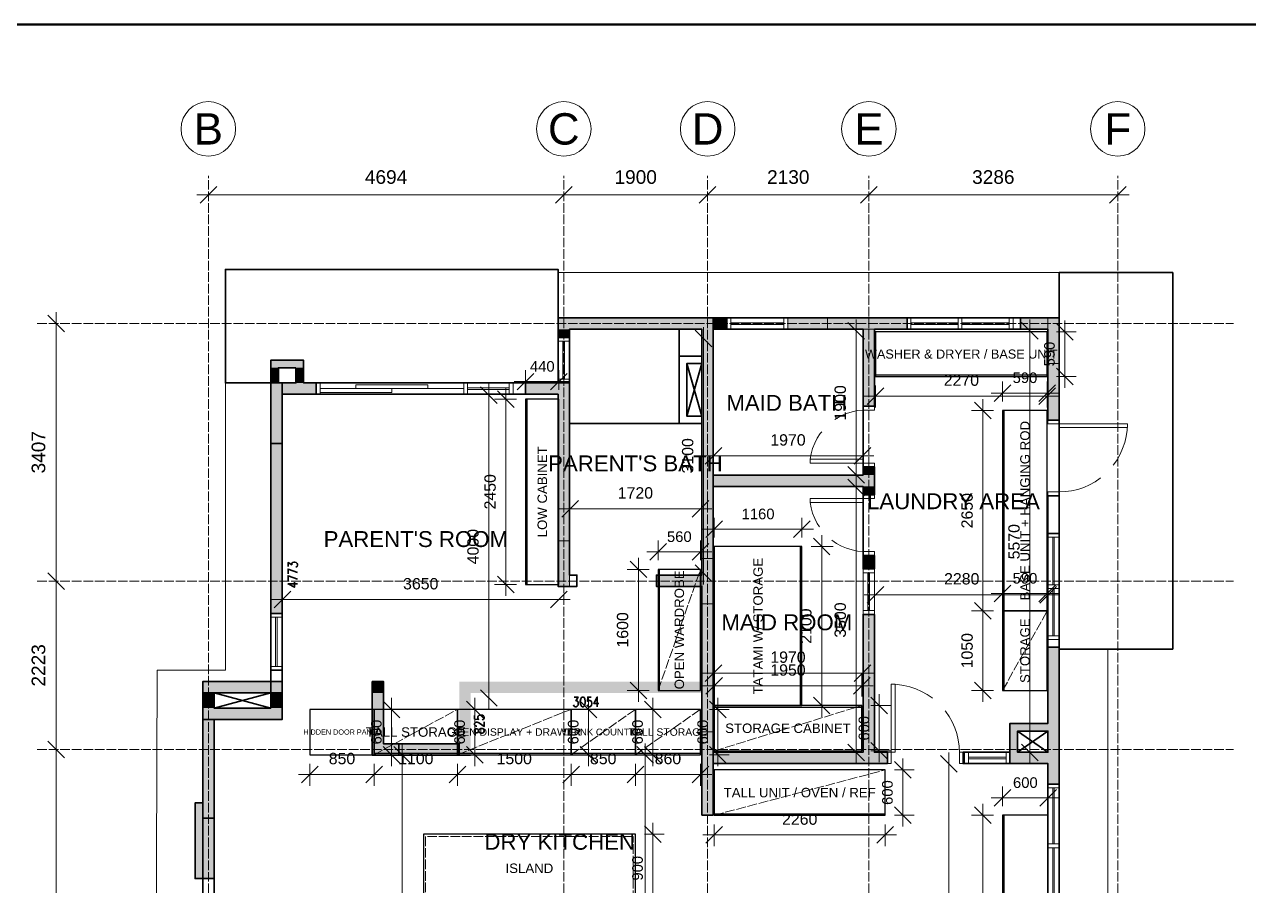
# Model space of a CAD drawing. Header units: millimetres. Extents: x 5 to 415, y 5 to 292.
# Drawn here: x 91.8 to 253.5, y 178.2 to 292 of the extents above; entities that cross this region are included whole.
import ezdxf
from ezdxf.enums import TextEntityAlignment as Align

# ---------------------------------------------------------------- set-up
doc = ezdxf.new("R2010")
doc.units = ezdxf.units.MM
doc.linetypes.add('DASHED', pattern=[1.524, 1.27, -0.254])
for name, color, linetype, lineweight in [('0-SHEET', 7, 'CONTINUOUS', 50), ('A-DOOR', 7, 'CONTINUOUS', 18), ('A-GRID', 8, 'DASHED', 13), ('A-GRID-TAG', 7, 'CONTINUOUS', 18), ('A-WALL', 250, 'CONTINUOUS', 35), ('A-WALL-FILL', 250, 'CONTINUOUS', 0), ('A-WALL-NEW', 5, 'CONTINUOUS', 35), ('A-WIND', 7, 'CONTINUOUS', 13), ('I-DIM', 5, 'CONTINUOUS', 13), ('I-JOIN', 6, 'CONTINUOUS', 25), ('I-JOIN-HIDDEN', 6, 'DASHED', 13), ('I-ROOM', 7, 'CONTINUOUS', 13)]:
    doc.layers.add(name, color=color, linetype=linetype, lineweight=lineweight)
doc.styles.get("Standard").update_dxf_attribs({"font": 'arial.ttf'})

msp = doc.modelspace()

# ---------------------------------------------------------------- hatches: boundary and pattern name
at = {"layer": 'A-WALL-FILL', "true_color": 0x4d4d4d}
h = msp.add_hatch(color=7, dxfattribs=at)
h.dxf.hatch_style = 1
h.paths.add_polyline_path([(182.78, 253.22), (162.28, 253.22), (182.78, 251.72), (182.78, 253.22)])
h = msp.add_hatch(color=7, dxfattribs=at)
h.dxf.hatch_style = 1
h.paths.add_polyline_path([(162.28, 253.22), (182.78, 251.72), (162.28, 251.72), (162.28, 253.22)])
h = msp.add_hatch(color=7, dxfattribs=at)
h.dxf.hatch_style = 1
h.paths.add_polyline_path([(184.62, 253.22), (182.78, 253.22), (184.62, 251.72), (184.62, 253.22)])
h = msp.add_hatch(color=7, dxfattribs=at)
h.dxf.hatch_style = 1
h.paths.add_polyline_path([(182.78, 253.22), (184.62, 251.72), (182.78, 251.72), (182.78, 253.22)])
h = msp.add_hatch(color=7, dxfattribs=at)
h.dxf.hatch_style = 1
h.paths.add_polyline_path([(197.88, 253.22), (192.62, 253.22), (197.88, 251.72), (197.88, 253.22)])
h = msp.add_hatch(color=7, dxfattribs=at)
h.dxf.hatch_style = 1
h.paths.add_polyline_path([(192.62, 253.22), (197.88, 251.72), (192.62, 251.72), (192.62, 253.22)])
h = msp.add_hatch(color=7, dxfattribs=at)
h.dxf.hatch_style = 1
h.paths.add_polyline_path([(208.37, 253.22), (197.88, 253.22), (208.37, 251.72), (208.37, 253.22)])
h = msp.add_hatch(color=7, dxfattribs=at)
h.dxf.hatch_style = 1
h.paths.add_polyline_path([(197.88, 253.22), (208.37, 251.72), (197.88, 251.72), (197.88, 253.22)])
h = msp.add_hatch(color=7, dxfattribs=at)
h.dxf.hatch_style = 1
h.paths.add_polyline_path([(226.97, 253.22), (223.37, 253.22), (226.97, 251.72), (226.97, 253.22)])
h = msp.add_hatch(color=7, dxfattribs=at)
h.dxf.hatch_style = 1
h.paths.add_polyline_path([(223.37, 253.22), (226.97, 251.72), (223.37, 251.72), (223.37, 253.22)])
h = msp.add_hatch(color=7, dxfattribs=at)
h.dxf.hatch_style = 1
h.paths.add_polyline_path([(228.47, 253.22), (226.97, 253.22), (228.47, 247.22), (228.47, 253.22)])
h = msp.add_hatch(color=7, dxfattribs=at)
h.dxf.hatch_style = 1
h.paths.add_polyline_path([(226.97, 253.22), (228.47, 247.22), (226.97, 247.22), (226.97, 253.22)])
h = msp.add_hatch(color=7, dxfattribs=at)
h.dxf.hatch_style = 1
h.paths.add_polyline_path([(163.78, 251.72), (162.28, 251.72), (163.78, 250.64), (163.78, 251.72)])
h = msp.add_hatch(color=7, dxfattribs=at)
h.dxf.hatch_style = 1
h.paths.add_polyline_path([(162.28, 251.72), (163.78, 250.64), (162.28, 250.64), (162.28, 251.72)])
h = msp.add_hatch(color=7, dxfattribs=at)
h.dxf.hatch_style = 1
h.paths.add_polyline_path([(182.78, 251.72), (181.28, 251.72), (182.78, 239.25), (182.78, 251.72)])
h = msp.add_hatch(color=7, dxfattribs=at)
h.dxf.hatch_style = 1
h.paths.add_polyline_path([(181.28, 251.72), (182.78, 239.25), (181.28, 239.25), (181.28, 251.72)])
h = msp.add_hatch(color=7, dxfattribs=at)
h.dxf.hatch_style = 1
h.paths.add_polyline_path([(204.07, 251.72), (202.57, 251.72), (204.07, 241.54), (204.07, 251.72)])
h = msp.add_hatch(color=7, dxfattribs=at)
h.dxf.hatch_style = 1
h.paths.add_polyline_path([(202.57, 251.72), (204.07, 241.54), (202.57, 241.54), (202.57, 251.72)])
h = msp.add_hatch(color=7, dxfattribs=at)
h.dxf.hatch_style = 1
h.paths.add_polyline_path([(128.67, 247.64), (124.35, 247.64), (128.67, 246.64), (128.67, 247.64)])
h = msp.add_hatch(color=7, dxfattribs=at)
h.dxf.hatch_style = 1
h.paths.add_polyline_path([(124.35, 247.64), (128.67, 246.64), (124.35, 246.64), (124.35, 247.64)])
h = msp.add_hatch(color=7, dxfattribs=at)
h.dxf.hatch_style = 1
h.paths.add_polyline_path([(125.35, 246.64), (124.35, 246.64), (125.35, 244.64), (125.35, 246.64)])
h = msp.add_hatch(color=7, dxfattribs=at)
h.dxf.hatch_style = 1
h.paths.add_polyline_path([(124.35, 246.64), (125.35, 244.64), (124.35, 244.64), (124.35, 246.64)])
h = msp.add_hatch(color=7, dxfattribs=at)
h.dxf.hatch_style = 1
h.paths.add_polyline_path([(128.67, 246.64), (127.67, 246.64), (128.67, 244.64), (128.67, 246.64)])
h = msp.add_hatch(color=7, dxfattribs=at)
h.dxf.hatch_style = 1
h.paths.add_polyline_path([(127.67, 246.64), (128.67, 244.64), (127.67, 244.64), (127.67, 246.64)])
h = msp.add_hatch(color=7, dxfattribs=at)
h.dxf.hatch_style = 1
h.paths.add_polyline_path([(228.47, 247.22), (226.97, 247.22), (228.47, 239.73), (228.47, 247.22)])
h = msp.add_hatch(color=7, dxfattribs=at)
h.dxf.hatch_style = 1
h.paths.add_polyline_path([(226.97, 247.22), (228.47, 239.73), (226.97, 239.73), (226.97, 247.22)])
h = msp.add_hatch(color=7, dxfattribs=at)
h.dxf.hatch_style = 1
h.paths.add_polyline_path([(130.35, 244.64), (124.35, 244.64), (130.35, 243.14), (130.35, 244.64)])
h = msp.add_hatch(color=7, dxfattribs=at)
h.dxf.hatch_style = 1
h.paths.add_polyline_path([(124.35, 244.64), (130.35, 243.14), (124.35, 243.14), (124.35, 244.64)])
h = msp.add_hatch(color=7, dxfattribs=at)
h.dxf.hatch_style = 1
h.paths.add_polyline_path([(124.35, 244.64), (124.35, 236.65), (125.85, 244.64), (124.35, 244.64)])
h = msp.add_hatch(color=7, dxfattribs=at)
h.dxf.hatch_style = 1
h.paths.add_polyline_path([(124.35, 236.65), (125.85, 244.64), (125.85, 236.65), (124.35, 236.65)])
h = msp.add_hatch(color=7, dxfattribs=at)
h.dxf.hatch_style = 1
h.paths.add_polyline_path([(163.78, 244.64), (157.98, 244.64), (163.78, 243.14), (163.78, 244.64)])
h = msp.add_hatch(color=7, dxfattribs=at)
h.dxf.hatch_style = 1
h.paths.add_polyline_path([(157.98, 244.64), (163.78, 243.14), (157.98, 243.14), (157.98, 244.64)])
h = msp.add_hatch(color=7, dxfattribs=at)
h.dxf.hatch_style = 1
h.paths.add_polyline_path([(125.85, 243.14), (124.35, 243.14), (125.85, 214.17), (125.85, 243.14)])
h = msp.add_hatch(color=7, dxfattribs=at)
h.dxf.hatch_style = 1
h.paths.add_polyline_path([(124.35, 243.14), (125.85, 214.17), (124.35, 214.17), (124.35, 243.14)])
h = msp.add_hatch(color=7, dxfattribs=at)
h.dxf.hatch_style = 1
h.paths.add_polyline_path([(163.78, 243.14), (162.28, 243.14), (163.78, 223.75), (163.78, 243.14)])
h = msp.add_hatch(color=7, dxfattribs=at)
h.dxf.hatch_style = 1
h.paths.add_polyline_path([(162.28, 243.14), (163.78, 223.75), (162.28, 223.75), (162.28, 243.14)])
h = msp.add_hatch(color=7, dxfattribs=at)
h.dxf.hatch_style = 1
h.paths.add_polyline_path([(182.78, 239.25), (181.28, 239.25), (182.78, 230.95), (182.78, 239.25)])
h = msp.add_hatch(color=7, dxfattribs=at)
h.dxf.hatch_style = 1
h.paths.add_polyline_path([(181.28, 239.25), (182.78, 230.95), (181.28, 230.95), (181.28, 239.25)])
h = msp.add_hatch(color=7, dxfattribs=at)
h.dxf.hatch_style = 1
h.paths.add_polyline_path([(204.07, 233.55), (202.57, 233.55), (204.07, 232.45), (204.07, 233.55)])
h = msp.add_hatch(color=7, dxfattribs=at)
h.dxf.hatch_style = 1
h.paths.add_polyline_path([(202.57, 233.55), (204.07, 232.45), (202.57, 232.45), (202.57, 233.55)])
h = msp.add_hatch(color=7, dxfattribs=at)
h.dxf.hatch_style = 1
h.paths.add_polyline_path([(204.07, 232.45), (182.78, 232.45), (204.07, 230.95), (204.07, 232.45)])
h = msp.add_hatch(color=7, dxfattribs=at)
h.dxf.hatch_style = 1
h.paths.add_polyline_path([(182.78, 232.45), (204.07, 230.95), (182.78, 230.95), (182.78, 232.45)])
h = msp.add_hatch(color=7, dxfattribs=at)
h.dxf.hatch_style = 1
h.paths.add_polyline_path([(182.78, 230.95), (181.28, 230.95), (182.78, 221.45), (182.78, 230.95)])
h = msp.add_hatch(color=7, dxfattribs=at)
h.dxf.hatch_style = 1
h.paths.add_polyline_path([(181.28, 230.95), (182.78, 221.45), (181.28, 221.45), (181.28, 230.95)])
h = msp.add_hatch(color=7, dxfattribs=at)
h.dxf.hatch_style = 1
h.paths.add_polyline_path([(204.07, 230.95), (202.57, 230.95), (204.07, 229.85), (204.07, 230.95)])
h = msp.add_hatch(color=7, dxfattribs=at)
h.dxf.hatch_style = 1
h.paths.add_polyline_path([(202.57, 230.95), (204.07, 229.85), (202.57, 229.85), (202.57, 230.95)])
h = msp.add_hatch(color=7, dxfattribs=at)
h.dxf.hatch_style = 1
h.paths.add_polyline_path([(163.78, 223.75), (162.28, 223.75), (163.78, 217.75), (163.78, 223.75)])
h = msp.add_hatch(color=7, dxfattribs=at)
h.dxf.hatch_style = 1
h.paths.add_polyline_path([(162.28, 223.75), (163.78, 217.75), (162.28, 217.75), (162.28, 223.75)])
h = msp.add_hatch(color=7, dxfattribs=at)
h.dxf.hatch_style = 1
h.paths.add_polyline_path([(204.07, 221.85), (202.57, 221.85), (204.07, 220.05), (204.07, 221.85)])
h = msp.add_hatch(color=7, dxfattribs=at)
h.dxf.hatch_style = 1
h.paths.add_polyline_path([(202.57, 221.85), (204.07, 220.05), (202.57, 220.05), (202.57, 221.85)])
h = msp.add_hatch(color=7, dxfattribs=at)
h.dxf.hatch_style = 1
h.paths.add_polyline_path([(182.78, 221.45), (181.28, 221.45), (182.78, 215.45), (182.78, 221.45)])
h = msp.add_hatch(color=7, dxfattribs=at)
h.dxf.hatch_style = 1
h.paths.add_polyline_path([(181.28, 221.45), (182.78, 215.45), (181.28, 215.45), (181.28, 221.45)])
h = msp.add_hatch(color=7, dxfattribs=at)
h.dxf.hatch_style = 1
h.paths.add_polyline_path([(181.28, 219.25), (175.28, 219.25), (181.28, 217.75), (181.28, 219.25)])
h = msp.add_hatch(color=7, dxfattribs=at)
h.dxf.hatch_style = 1
h.paths.add_polyline_path([(175.28, 219.25), (181.28, 217.75), (175.28, 217.75), (175.28, 219.25)])
h = msp.add_hatch(color=7, dxfattribs=at)
h.dxf.hatch_style = 1
h.paths.add_polyline_path([(182.78, 215.45), (181.28, 215.45), (182.78, 198.53), (182.78, 215.45)])
h = msp.add_hatch(color=7, dxfattribs=at)
h.dxf.hatch_style = 1
h.paths.add_polyline_path([(181.28, 215.45), (182.78, 198.53), (181.28, 198.53), (181.28, 215.45)])
h = msp.add_hatch(color=7, dxfattribs=at)
h.dxf.hatch_style = 1
h.paths.add_polyline_path([(204.07, 214.05), (202.57, 214.05), (204.07, 195.83), (204.07, 214.05)])
h = msp.add_hatch(color=7, dxfattribs=at)
h.dxf.hatch_style = 1
h.paths.add_polyline_path([(202.57, 214.05), (204.07, 195.83), (202.57, 195.83), (202.57, 214.05)])
h = msp.add_hatch(color=7, dxfattribs=at)
h.dxf.hatch_style = 1
h.paths.add_polyline_path([(228.47, 209.73), (226.97, 209.73), (228.47, 199.63), (228.47, 209.73)])
h = msp.add_hatch(color=7, dxfattribs=at)
h.dxf.hatch_style = 1
h.paths.add_polyline_path([(226.97, 209.73), (228.47, 199.63), (226.97, 199.63), (226.97, 209.73)])
h = msp.add_hatch(color=7, dxfattribs=at)
h.dxf.hatch_style = 1
h.paths.add_polyline_path([(125.85, 205.17), (115.35, 205.17), (125.85, 203.67), (125.85, 205.17)])
h = msp.add_hatch(color=7, dxfattribs=at)
h.dxf.hatch_style = 1
h.paths.add_polyline_path([(115.35, 205.17), (125.85, 203.67), (115.35, 203.67), (115.35, 205.17)])
h = msp.add_hatch(color=7, dxfattribs=at)
h.dxf.hatch_style = 1
h.paths.add_polyline_path([(116.85, 203.67), (115.35, 203.67), (116.85, 201.67), (116.85, 203.67)])
h = msp.add_hatch(color=7, dxfattribs=at)
h.dxf.hatch_style = 1
h.paths.add_polyline_path([(115.35, 203.67), (116.85, 201.67), (115.35, 201.67), (115.35, 203.67)])
h = msp.add_hatch(color=7, dxfattribs=at)
h.dxf.hatch_style = 1
h.paths.add_polyline_path([(125.85, 203.67), (124.35, 203.67), (125.85, 201.67), (125.85, 203.67)])
h = msp.add_hatch(color=7, dxfattribs=at)
h.dxf.hatch_style = 1
h.paths.add_polyline_path([(124.35, 203.67), (125.85, 201.67), (124.35, 201.67), (124.35, 203.67)])
h = msp.add_hatch(color=7, dxfattribs=at)
h.dxf.hatch_style = 1
h.paths.add_polyline_path([(125.85, 201.67), (115.35, 201.67), (125.85, 200.17), (125.85, 201.67)])
h = msp.add_hatch(color=7, dxfattribs=at)
h.dxf.hatch_style = 1
h.paths.add_polyline_path([(115.35, 201.67), (125.85, 200.17), (115.35, 200.17), (115.35, 201.67)])
h = msp.add_hatch(color=7, dxfattribs=at)
h.dxf.hatch_style = 1
h.paths.add_polyline_path([(116.85, 200.17), (115.35, 200.17), (116.85, 189.13), (116.85, 200.17)])
h = msp.add_hatch(color=7, dxfattribs=at)
h.dxf.hatch_style = 1
h.paths.add_polyline_path([(115.35, 200.17), (116.85, 189.13), (115.35, 189.13), (115.35, 200.17)])
h = msp.add_hatch(color=7, dxfattribs=at)
h.dxf.hatch_style = 1
h.paths.add_polyline_path([(228.47, 199.63), (221.97, 199.63), (228.47, 198.63), (228.47, 199.63)])
h = msp.add_hatch(color=7, dxfattribs=at)
h.dxf.hatch_style = 1
h.paths.add_polyline_path([(221.97, 199.63), (228.47, 198.63), (221.97, 198.63), (221.97, 199.63)])
h = msp.add_hatch(color=7, dxfattribs=at)
h.dxf.hatch_style = 1
h.paths.add_polyline_path([(182.78, 198.53), (181.28, 198.53), (182.78, 187.53), (182.78, 198.53)])
h = msp.add_hatch(color=7, dxfattribs=at)
h.dxf.hatch_style = 1
h.paths.add_polyline_path([(181.28, 198.53), (182.78, 187.53), (181.28, 187.53), (181.28, 198.53)])
h = msp.add_hatch(color=7, dxfattribs=at)
h.dxf.hatch_style = 1
h.paths.add_polyline_path([(222.97, 198.63), (221.97, 198.63), (222.97, 195.83), (222.97, 198.63)])
h = msp.add_hatch(color=7, dxfattribs=at)
h.dxf.hatch_style = 1
h.paths.add_polyline_path([(221.97, 198.63), (222.97, 195.83), (221.97, 195.83), (221.97, 198.63)])
h = msp.add_hatch(color=7, dxfattribs=at)
h.dxf.hatch_style = 1
h.paths.add_polyline_path([(228.47, 198.63), (226.97, 198.63), (228.47, 195.83), (228.47, 198.63)])
h = msp.add_hatch(color=7, dxfattribs=at)
h.dxf.hatch_style = 1
h.paths.add_polyline_path([(226.97, 198.63), (228.47, 195.83), (226.97, 195.83), (226.97, 198.63)])
h = msp.add_hatch(color=7, dxfattribs=at)
h.dxf.hatch_style = 1
h.paths.add_polyline_path([(141.24, 195.43), (149.24, 195.43), (141.24, 196.93), (141.24, 195.43)])
h = msp.add_hatch(color=7, dxfattribs=at)
h.dxf.hatch_style = 1
h.paths.add_polyline_path([(149.24, 195.43), (141.24, 196.93), (149.24, 196.93), (149.24, 195.43)])
h = msp.add_hatch(color=7, dxfattribs=at)
h.dxf.hatch_style = 1
h.paths.add_polyline_path([(205.79, 195.83), (182.78, 195.83), (205.79, 194.33), (205.79, 195.83)])
h = msp.add_hatch(color=7, dxfattribs=at)
h.dxf.hatch_style = 1
h.paths.add_polyline_path([(182.78, 195.83), (205.79, 194.33), (182.78, 194.33), (182.78, 195.83)])
h = msp.add_hatch(color=7, dxfattribs=at)
h.dxf.hatch_style = 1
h.paths.add_polyline_path([(228.47, 195.83), (221.97, 195.83), (228.47, 194.33), (228.47, 195.83)])
h = msp.add_hatch(color=7, dxfattribs=at)
h.dxf.hatch_style = 1
h.paths.add_polyline_path([(221.97, 195.83), (228.47, 194.33), (221.97, 194.33), (221.97, 195.83)])
h = msp.add_hatch(color=7, dxfattribs=at)
h.dxf.hatch_style = 1
h.paths.add_polyline_path([(228.47, 194.33), (226.97, 194.33), (228.47, 191.63), (228.47, 194.33)])
h = msp.add_hatch(color=7, dxfattribs=at)
h.dxf.hatch_style = 1
h.paths.add_polyline_path([(226.97, 194.33), (228.47, 191.63), (226.97, 191.63), (226.97, 194.33)])
h = msp.add_hatch(color=7, dxfattribs=at)
h.dxf.hatch_style = 1
h.paths.add_polyline_path([(115.35, 189.13), (114.35, 189.13), (115.35, 179.13), (115.35, 189.13)])
h = msp.add_hatch(color=7, dxfattribs=at)
h.dxf.hatch_style = 1
h.paths.add_polyline_path([(114.35, 189.13), (115.35, 179.13), (114.35, 179.13), (114.35, 189.13)])
h = msp.add_hatch(color=7, dxfattribs=at)
h.dxf.hatch_style = 1
h.paths.add_polyline_path([(116.85, 189.13), (115.35, 189.13), (116.85, 179.13), (116.85, 189.13)])
h = msp.add_hatch(color=7, dxfattribs=at)
h.dxf.hatch_style = 1
h.paths.add_polyline_path([(115.35, 189.13), (116.85, 179.13), (115.35, 179.13), (115.35, 189.13)])
h = msp.add_hatch(color=7, dxfattribs=at)
h.dxf.hatch_style = 1
h.paths.add_polyline_path([(116.85, 179.13), (116.85, 187.13), (115.35, 179.13), (116.85, 179.13)])
h = msp.add_hatch(color=7, dxfattribs=at)
h.dxf.hatch_style = 1
h.paths.add_polyline_path([(116.85, 187.13), (115.35, 179.13), (115.35, 187.13), (116.85, 187.13)])
at = {"layer": 'A-WALL-NEW', "true_color": 0x4554a5}
h = msp.add_hatch(color=7, dxfattribs=at)
h.dxf.hatch_style = 1
h.paths.add_polyline_path([(139.24, 205.17), (137.74, 205.17), (139.24, 203.67), (139.24, 205.17)])
h = msp.add_hatch(color=7, dxfattribs=at)
h.dxf.hatch_style = 1
h.paths.add_polyline_path([(137.74, 205.17), (139.24, 203.67), (137.74, 203.67), (137.74, 205.17)])
h = msp.add_hatch(color=7, dxfattribs=at)
h.dxf.hatch_style = 1
h.paths.add_polyline_path([(181.28, 205.17), (149.24, 205.17), (181.28, 203.67), (181.28, 205.17)])
h = msp.add_hatch(color=7, dxfattribs=at)
h.dxf.hatch_style = 1
h.paths.add_polyline_path([(149.24, 205.17), (181.28, 203.67), (149.24, 203.67), (149.24, 205.17)])
h = msp.add_hatch(color=7, dxfattribs=at)
h.dxf.hatch_style = 1
h.paths.add_polyline_path([(139.24, 203.67), (137.74, 203.67), (139.24, 196.93), (139.24, 203.67)])
h = msp.add_hatch(color=7, dxfattribs=at)
h.dxf.hatch_style = 1
h.paths.add_polyline_path([(137.74, 203.67), (139.24, 196.93), (137.74, 196.93), (137.74, 203.67)])
h = msp.add_hatch(color=7, dxfattribs=at)
h.dxf.hatch_style = 1
h.paths.add_polyline_path([(150.74, 203.67), (149.24, 203.67), (150.74, 195.43), (150.74, 203.67)])
h = msp.add_hatch(color=7, dxfattribs=at)
h.dxf.hatch_style = 1
h.paths.add_polyline_path([(149.24, 203.67), (150.74, 195.43), (149.24, 195.43), (149.24, 203.67)])
h = msp.add_hatch(color=7, dxfattribs=at)
h.dxf.hatch_style = 1
h.paths.add_polyline_path([(141.24, 196.93), (137.74, 196.93), (141.24, 195.43), (141.24, 196.93)])
h = msp.add_hatch(color=7, dxfattribs=at)
h.dxf.hatch_style = 1
h.paths.add_polyline_path([(137.74, 196.93), (141.24, 195.43), (137.74, 195.43), (137.74, 196.93)])

# ---------------------------------------------------------------- linework, layer by layer
at = {"layer": '0-SHEET'}
msp.add_lwpolyline([(5, 5), (415, 5), (415, 292), (5, 292)], close=True, dxfattribs=at)
at = {"layer": 'A-DOOR'}
for points in [[(184.62, 253.22), (192.62, 253.22), (192.62, 251.72), (184.62, 251.72), (184.62, 253.22)], [(185.12, 253.22), (184.62, 253.22), (184.62, 251.72), (185.12, 251.72), (185.12, 253.22)], [(192.12, 252.56), (185.12, 252.56)], [(192.12, 252.36), (185.12, 252.36)], [(192.62, 253.22), (192.12, 253.22), (192.12, 251.72), (192.62, 251.72), (192.62, 253.22)], [(208.37, 253.22), (222.37, 253.22), (222.37, 251.72), (208.37, 251.72), (208.37, 253.22)], [(208.87, 253.22), (208.37, 253.22), (208.37, 251.72), (208.87, 251.72), (208.87, 253.22)], [(215.11, 252.56), (208.87, 252.56)], [(215.11, 252.36), (208.87, 252.36)], [(215.61, 253.22), (215.11, 253.22), (215.11, 251.72), (215.61, 251.72), (215.61, 253.22)], [(221.87, 252.56), (215.61, 252.56)], [(221.87, 252.36), (215.61, 252.36)], [(222.37, 253.22), (221.87, 253.22), (221.87, 251.72), (222.37, 251.72), (222.37, 253.22)], [(162.28, 244.64), (162.28, 250.64), (163.78, 250.64), (163.78, 244.64), (162.28, 244.64)], [(162.28, 250.64), (162.28, 250.14), (163.78, 250.14), (163.78, 250.64), (162.28, 250.64)], [(162.92, 250.14), (162.92, 245.14)], [(163.12, 250.14), (163.12, 245.14)], [(130.35, 244.64), (130.35, 243.14), (156.34, 243.14), (156.34, 244.64), (130.35, 244.64)], [(130.85, 244.64), (130.35, 244.64), (130.35, 243.14), (130.85, 243.14), (130.85, 244.64)], [(145.08, 244.38), (145.08, 243.88), (135.59, 243.88), (135.59, 244.38), (145.08, 244.38)], [(150.34, 244.64), (149.84, 244.64), (149.84, 243.14), (150.34, 243.14), (150.34, 244.64)], [(156.34, 244.64), (155.84, 244.64), (155.84, 243.14), (156.34, 243.14), (156.34, 244.64)], [(162.28, 245.14), (162.28, 244.64), (163.78, 244.64), (163.78, 245.14), (162.28, 245.14)], [(149.84, 243.88), (130.85, 243.88)], [(140.34, 243.88), (140.34, 243.38), (130.85, 243.38), (130.85, 243.88), (140.34, 243.88)], [(150.34, 243.98), (155.84, 243.98)], [(150.34, 243.78), (155.84, 243.78)], [(202.57, 241.05), (201.83, 240.97), (201.11, 240.81), (200.39, 240.59), (199.72, 240.31), (199.08, 239.95), (198.84, 239.79)], [(204.07, 241.05), (204.07, 241.54), (202.57, 241.54), (202.57, 241.05), (204.07, 241.05)], [(226.97, 239.73), (226.97, 239.23), (228.47, 239.23), (228.47, 239.73), (226.97, 239.73)], [(197.1, 238.17), (196.92, 237.95), (196.52, 237.33), (196.18, 236.67), (195.9, 235.99), (195.7, 235.27), (195.58, 234.55)], [(228.47, 239.23), (228.47, 238.73), (237.47, 238.73), (237.47, 239.23), (228.47, 239.23)], [(235.61, 233.77), (235.65, 233.81), (236.11, 234.49), (236.53, 235.21), (236.85, 235.97), (237.13, 236.77), (237.31, 237.57), (237.43, 238.39), (237.47, 239.23)], [(202.57, 234.05), (202.57, 234.55), (195.58, 234.55), (195.58, 234.05), (202.57, 234.05)], [(204.07, 233.55), (204.07, 234.05), (202.57, 234.05), (202.57, 233.55), (204.07, 233.55)], [(228.47, 230.23), (229.29, 230.27), (230.11, 230.37), (230.93, 230.57), (231.71, 230.83), (232.47, 231.17), (233.21, 231.57), (233.89, 232.05), (233.93, 232.07)], [(204.07, 229.85), (204.07, 229.35), (202.57, 229.35), (202.57, 229.85), (204.07, 229.85)], [(226.97, 230.23), (226.97, 229.73), (228.47, 229.73), (228.47, 230.23), (226.97, 230.23)], [(202.57, 229.35), (202.57, 228.85), (195.58, 228.85), (195.58, 229.35), (202.57, 229.35)], [(196.8, 225.61), (196.52, 226.05), (196.18, 226.71), (195.9, 227.41), (195.7, 228.11), (195.58, 228.85)], [(228.47, 224.73), (228.47, 210.73), (226.97, 210.73), (226.97, 224.73), (228.47, 224.73)], [(228.47, 224.23), (228.47, 224.73), (226.97, 224.73), (226.97, 224.23), (228.47, 224.23)], [(202.57, 222.35), (201.83, 222.41), (201.11, 222.57), (200.39, 222.79), (199.72, 223.07), (199.08, 223.43), (198.46, 223.85), (198.44, 223.87)], [(227.61, 217.97), (227.61, 224.23)], [(227.81, 217.97), (227.81, 224.23)], [(204.07, 222.35), (204.07, 221.85), (202.57, 221.85), (202.57, 222.35), (204.07, 222.35)], [(202.57, 214.05), (202.57, 220.05), (204.07, 220.05), (204.07, 214.05), (202.57, 214.05)], [(202.57, 220.05), (202.57, 219.55), (204.07, 219.55), (204.07, 220.05), (202.57, 220.05)], [(203.21, 219.55), (203.21, 214.55)], [(203.41, 219.55), (203.41, 214.55)], [(228.47, 217.47), (228.47, 217.97), (226.97, 217.97), (226.97, 217.47), (228.47, 217.47)], [(227.61, 211.23), (227.61, 217.47)], [(227.81, 211.23), (227.81, 217.47)], [(124.35, 206.67), (124.35, 214.17), (125.85, 214.17), (125.85, 206.67), (124.35, 206.67)], [(124.35, 214.17), (124.35, 213.67), (125.85, 213.67), (125.85, 214.17), (124.35, 214.17)], [(124.99, 213.67), (124.99, 207.17)], [(125.19, 213.67), (125.19, 207.17)], [(202.57, 214.55), (202.57, 214.05), (204.07, 214.05), (204.07, 214.55), (202.57, 214.55)], [(228.47, 210.73), (228.47, 211.23), (226.97, 211.23), (226.97, 210.73), (228.47, 210.73)], [(124.35, 207.17), (124.35, 206.67), (125.85, 206.67), (125.85, 207.17), (124.35, 207.17)], [(206.29, 195.83), (206.79, 195.83), (206.79, 204.83), (206.29, 204.83), (206.29, 195.83)], [(211.75, 202.97), (211.71, 203.01), (211.03, 203.47), (210.29, 203.87), (209.53, 204.21), (208.75, 204.47), (207.93, 204.67), (207.11, 204.79), (206.29, 204.83)], [(215.29, 195.83), (215.25, 196.65), (215.13, 197.47), (214.95, 198.29), (214.67, 199.07), (214.35, 199.83), (213.93, 200.55), (213.47, 201.25), (213.43, 201.29)], [(205.79, 194.33), (206.29, 194.33), (206.29, 195.83), (205.79, 195.83), (205.79, 194.33)], [(215.29, 194.33), (215.79, 194.33), (215.79, 195.83), (215.29, 195.83), (215.29, 194.33)], [(221.97, 194.33), (215.97, 194.33), (215.97, 195.83), (221.97, 195.83), (221.97, 194.33)], [(215.97, 194.33), (216.47, 194.33), (216.47, 195.83), (215.97, 195.83), (215.97, 194.33)], [(221.47, 194.33), (221.97, 194.33), (221.97, 195.83), (221.47, 195.83), (221.47, 194.33)], [(216.47, 195.17), (221.47, 195.17)], [(216.47, 194.97), (221.47, 194.97)], [(228.47, 191.63), (228.47, 167.62), (226.97, 167.62), (226.97, 191.63), (228.47, 191.63)], [(228.47, 191.13), (228.47, 191.63), (226.97, 191.63), (226.97, 191.13), (228.47, 191.13)], [(227.61, 183.71), (227.61, 191.13)], [(227.81, 183.71), (227.81, 191.13)], [(228.47, 183.21), (228.47, 183.71), (226.97, 183.71), (226.97, 183.21), (228.47, 183.21)], [(227.61, 176.04), (227.61, 183.21)], [(227.81, 176.04), (227.81, 183.21)]]:
    msp.add_lwpolyline(points, dxfattribs=at)
at = {"layer": 'A-GRID'}
for p, q in [((116.1, 37), (116.1, 272)), ((163.04, 37), (163.04, 272)), ((182.04, 37), (182.04, 272)), ((203.34, 37), (203.34, 272)), ((236.2, 37), (236.2, 272)), ((93.5, 252.5), (251.5, 252.5)), ((93.5, 218.43), (251.5, 218.43)), ((93.5, 196.2), (251.5, 196.2))]:
    msp.add_line(p, q, dxfattribs=at)
at = {"layer": 'A-GRID-TAG'}
for centre in [(116.1, 278.2), (163.04, 278.2), (182.04, 278.2), (203.34, 278.2), (236.2, 278.2)]:
    msp.add_circle(centre, 3.6, dxfattribs=at)
at = {"layer": 'A-WALL'}
for points in [[(162.28, 244.64), (162.28, 259.64), (124.35, 259.64), (118.35, 259.64), (118.35, 244.64), (124.35, 244.64)], [(162.28, 259.22), (162.28, 253.22)], [(228.47, 259.22), (228.47, 209.47), (243.47, 209.47), (243.47, 259.22), (228.47, 259.22)], [(181.28, 195.43), (181.28, 217.75), (175.28, 217.75), (175.28, 219.25), (181.28, 219.25), (181.28, 239.25), (181.28, 251.72), (163.78, 251.72), (163.78, 250.64), (162.28, 250.64), (162.28, 251.72), (162.28, 253.22), (178.28, 253.22), (181.28, 253.22), (182.78, 253.22), (182.78, 195.91)], [(182.78, 189.33), (182.78, 194.33), (205.79, 194.33), (205.79, 195.83), (204.07, 195.83), (204.07, 214.05), (202.57, 214.05), (202.57, 195.83), (182.78, 195.83), (182.78, 230.95), (202.57, 230.95), (202.57, 229.85), (204.07, 229.85), (204.07, 233.55), (202.57, 233.55), (202.57, 232.45), (182.78, 232.45), (182.78, 251.72), (202.57, 251.72), (202.57, 241.54), (204.07, 241.54), (204.07, 251.72), (208.37, 251.72), (208.37, 253.22), (182.78, 253.22), (182.78, 251.72)], [(208.37, 251.72), (223.37, 251.72), (223.37, 253.22), (208.37, 253.22), (208.37, 251.72)], [(223.37, 253.22), (223.37, 251.72), (226.97, 251.72), (226.97, 239.73), (228.47, 239.73), (228.47, 251.72), (228.47, 253.22), (223.37, 253.22)], [(162.28, 244.64), (163.78, 244.64), (163.78, 250.64), (162.28, 250.64), (162.28, 244.64)], [(181.28, 251.72), (178.28, 251.72), (178.28, 239.25), (181.28, 239.25)], [(125.67, 214.17), (124.35, 214.17), (124.35, 247.64), (125.85, 247.64), (128.67, 247.64), (128.67, 244.64), (130.35, 244.64), (130.35, 243.14), (125.85, 243.14), (125.85, 214.17), (125.85, 206.67), (124.35, 206.67), (124.35, 214.17), (125.85, 214.17)], [(181.28, 248.18), (178.28, 248.18)], [(127.67, 246.64), (125.35, 246.64), (125.35, 244.64), (127.67, 244.64), (127.67, 246.64)], [(181.28, 247.18), (179.28, 247.18), (179.28, 240.25), (181.28, 240.25)], [(179.28, 247.18), (181.28, 240.25)], [(179.28, 240.25), (181.28, 247.18)], [(124.35, 236.65), (124.35, 244.64), (125.85, 244.64), (125.85, 236.65), (124.35, 236.65)], [(130.35, 243.14), (157.98, 243.14), (157.98, 244.64), (130.35, 244.64), (130.35, 243.14)], [(162.28, 243.14), (157.98, 243.14), (157.98, 244.64), (162.28, 244.64), (163.78, 244.64), (163.78, 243.14), (163.78, 219.25), (164.78, 219.25), (164.78, 217.75), (163.78, 217.75), (162.28, 217.75), (162.28, 243.14)], [(202.57, 233.55), (202.57, 241.54)], [(178.28, 239.25), (163.78, 239.25)], [(202.57, 221.85), (202.57, 229.85)], [(226.97, 229.73), (228.47, 229.73), (228.47, 224.73), (226.97, 224.73), (226.97, 229.73)], [(226.97, 224.73), (228.47, 224.73), (228.47, 209.73), (226.97, 209.73), (226.97, 224.73)], [(204.07, 221.85), (202.57, 221.85), (202.57, 220.05), (204.07, 220.05), (204.07, 221.85)], [(126.63, 220.39), (126.63, 220.89), (127.11, 220.61), (127.11, 220.75), (127.17, 220.85), (127.23, 220.89), (127.41, 220.93), (127.53, 220.93), (127.71, 220.89), (127.83, 220.79), (127.89, 220.67), (127.89, 220.53), (127.83, 220.39), (127.77, 220.35), (127.65, 220.31)], [(126.63, 219.41), (126.63, 220.03), (127.89, 219.59)], [(126.63, 218.51), (126.63, 219.15), (127.89, 218.69)], [(127.89, 218.07), (126.63, 218.07), (127.47, 217.63), (127.47, 218.29)], [(226.97, 209.73), (226.97, 199.63), (221.97, 199.63), (221.97, 195.83), (221.97, 194.33), (226.97, 194.33), (226.97, 191.63), (228.47, 191.63), (228.47, 209.73), (226.97, 209.73)], [(125.85, 205.17), (125.85, 206.67), (124.35, 206.67), (124.35, 203.67)], [(115.35, 200.17), (125.85, 200.17), (125.85, 205.17), (115.35, 205.17), (115.35, 200.17)], [(149.24, 196.93), (139.24, 196.93), (139.24, 203.67), (139.24, 205.17), (137.74, 205.17), (137.74, 203.67)], [(115.35, 179.13), (116.85, 179.13), (116.85, 200.17), (125.85, 200.17), (125.85, 203.67), (115.35, 203.67), (115.35, 179.13), (116.85, 179.13)], [(124.35, 203.67), (116.85, 201.67), (116.85, 203.67), (124.35, 203.67), (124.35, 201.67), (116.85, 201.67)], [(124.35, 201.67), (116.85, 203.67)], [(137.74, 203.67), (137.74, 195.43), (150.74, 195.43)], [(164.42, 203.11), (164.92, 203.11), (164.64, 202.63), (164.78, 202.63), (164.86, 202.57), (164.92, 202.51), (164.96, 202.33), (164.96, 202.21), (164.92, 202.03), (164.82, 201.91), (164.68, 201.85), (164.56, 201.85), (164.42, 201.91), (164.38, 201.97), (164.34, 202.09)], [(165.5, 203.11), (165.36, 203.05), (165.28, 202.87), (165.22, 202.57), (165.22, 202.39), (165.28, 202.09), (165.36, 201.91), (165.5, 201.85), (165.58, 201.85), (165.72, 201.91), (165.8, 202.09), (165.86, 202.39), (165.86, 202.57), (165.8, 202.87), (165.72, 203.05), (165.58, 203.11), (165.5, 203.11)], [(166.66, 203.11), (166.2, 203.11), (166.16, 202.57), (166.2, 202.63), (166.34, 202.69), (166.48, 202.69), (166.6, 202.63), (166.7, 202.51), (166.74, 202.33), (166.74, 202.21), (166.7, 202.03), (166.6, 201.91), (166.48, 201.85), (166.34, 201.85), (166.2, 201.91), (166.16, 201.97), (166.12, 202.09)], [(167.46, 201.85), (167.46, 203.11), (167.02, 202.27), (167.68, 202.27)], [(151.26, 200.67), (151.26, 200.21), (151.8, 200.17), (151.74, 200.21), (151.68, 200.35), (151.68, 200.49), (151.74, 200.61), (151.86, 200.71), (152.04, 200.75), (152.16, 200.75), (152.34, 200.71), (152.46, 200.61), (152.52, 200.49), (152.52, 200.35), (152.46, 200.21), (152.4, 200.17), (152.28, 200.13)], [(151.56, 199.27), (151.5, 199.27), (151.38, 199.33), (151.32, 199.37), (151.26, 199.45), (151.26, 199.63), (151.32, 199.73), (151.38, 199.77), (151.5, 199.81), (151.62, 199.81), (151.74, 199.77), (151.92, 199.69), (152.52, 199.23), (152.52, 199.85)], [(151.26, 198.57), (151.32, 198.43), (151.44, 198.39), (151.56, 198.39), (151.68, 198.43), (151.74, 198.51), (151.8, 198.69), (151.86, 198.83), (151.98, 198.93), (152.1, 198.97), (152.28, 198.97), (152.4, 198.93), (152.46, 198.87), (152.52, 198.75), (152.52, 198.57), (152.46, 198.43), (152.4, 198.39), (152.28, 198.35), (152.1, 198.35), (151.98, 198.39), (151.86, 198.47), (151.8, 198.61), (151.74, 198.79), (151.68, 198.87), (151.56, 198.93), (151.44, 198.93), (151.32, 198.87), (151.26, 198.75), (151.26, 198.57)], [(226.97, 198.63), (222.97, 195.83), (222.97, 198.63), (226.97, 198.63), (226.97, 195.83), (222.97, 195.83)], [(226.97, 195.83), (222.97, 198.63)], [(149.24, 195.43), (141.24, 195.43), (141.24, 196.93), (149.24, 196.93), (149.24, 195.43)], [(181.28, 195.43), (181.28, 187.53), (182.78, 187.53), (182.78, 194.33), (182.78, 196.93)], [(221.97, 194.33), (221.97, 195.83), (215.77, 195.83), (215.77, 194.33), (221.97, 194.33)], [(226.97, 191.63), (228.47, 191.63), (228.47, 167.62), (226.97, 167.62), (226.97, 191.63)], [(115.35, 179.13), (115.35, 189.13), (114.35, 189.13), (114.35, 179.13), (115.35, 179.13)], [(116.85, 187.13), (116.85, 179.13), (115.35, 179.13), (115.35, 187.13), (116.85, 187.13)], [(115.35, 164.12), (116.85, 164.12), (116.85, 179.13), (115.35, 179.13), (115.35, 164.12)]]:
    msp.add_lwpolyline(points, dxfattribs=at)
at = {"layer": 'A-WIND'}
for points in [[(228.47, 259.22), (162.28, 259.22)], [(197.88, 253.22), (208.37, 253.22), (208.37, 251.72), (197.88, 251.72), (197.88, 253.22)], [(228.47, 253.22), (228.47, 247.22), (226.97, 247.22), (226.97, 253.22), (228.47, 253.22)], [(118.35, 244.64), (118.35, 206.67), (115.35, 206.67), (109.35, 206.67), (109.17, 156.18), (115.35, 156.18)], [(163.78, 223.75), (163.78, 217.75), (162.28, 217.75), (162.28, 223.75), (163.78, 223.75)], [(182.78, 221.45), (182.78, 215.45), (181.28, 215.45), (181.28, 221.45), (182.78, 221.45)], [(236.95, 111.39), (242.95, 111.39), (242.95, 157.58), (242.95, 163.58), (234.91, 163.58), (234.91, 209.47), (228.47, 209.47)], [(115.35, 205.17), (125.85, 205.17), (125.85, 203.67), (115.35, 203.67), (115.35, 205.17)], [(182.78, 198.53), (182.78, 187.53), (181.28, 187.53), (181.28, 198.53), (182.78, 198.53)]]:
    msp.add_lwpolyline(points, dxfattribs=at)
at = {"layer": 'I-DIM'}
for p, q in [((115, 268.4), (117.2, 270.6)), ((161.94, 268.4), (164.14, 270.6)), ((161.94, 268.4), (164.14, 270.6)), ((180.94, 268.4), (183.14, 270.6)), ((180.94, 268.4), (183.14, 270.6)), ((202.24, 268.4), (204.44, 270.6)), ((202.24, 268.4), (204.44, 270.6)), ((235.1, 268.4), (237.3, 270.6)), ((114.6, 269.5), (164.54, 269.5)), ((161.54, 269.5), (183.54, 269.5)), ((180.54, 269.5), (204.84, 269.5)), ((201.84, 269.5), (237.7, 269.5)), ((96, 216.93), (96, 254)), ((97.1, 251.4), (94.9, 253.6)), ((230.3, 250.3), (228.1, 252.5)), ((229.2, 244), (229.2, 252.9)), ((228.1, 251.4), (230.7, 251.4)), ((156.9, 243.7), (159.1, 245.9)), ((158, 243.7), (158, 246.3)), ((161.3, 243.7), (163.5, 245.9)), ((162.4, 243.7), (162.4, 246.3)), ((230.3, 244.4), (228.1, 246.6)), ((156.5, 244.8), (163.9, 244.8)), ((204.2, 244.3), (204.2, 241.4)), ((219.9, 242.2), (222.1, 244.4)), ((221, 242.2), (221, 244.8)), ((225.8, 242.2), (228, 244.4)), ((226.9, 242.2), (226.9, 244.8)), ((226.9, 244.3), (226.9, 241.4)), ((228.1, 245.5), (230.7, 245.5)), ((156.8, 242.5), (153.9, 242.5)), ((156.5, 241.4), (154.3, 243.6)), ((155.4, 216.5), (155.4, 244)), ((202.7, 242.9), (228.4, 242.9)), ((203.1, 241.8), (205.3, 244)), ((218.4, 213), (218.4, 242.5)), ((219.5, 243.3), (228.4, 243.3)), ((225.8, 241.8), (228, 244)), ((219.8, 241), (216.9, 241)), ((219.5, 239.9), (217.3, 242.1)), ((181.8, 224.2), (184, 226.4)), ((182.9, 224.2), (182.9, 226.8)), ((193.4, 224.2), (195.6, 226.4)), ((194.5, 224.2), (194.5, 226.8)), ((181.4, 225.3), (196, 225.3)), ((174.4, 221.2), (176.6, 223.4)), ((175.5, 221.2), (175.5, 223.8)), ((180, 221.2), (182.2, 223.4)), ((181.1, 221.2), (181.1, 223.8)), ((198.2, 221.9), (196, 224.1)), ((197.1, 200.5), (197.1, 224.5)), ((172.9, 202.5), (172.9, 221.5)), ((174, 222.3), (182.6, 222.3)), ((195.7, 223), (198.6, 223)), ((96, 194.7), (96, 219.93)), ((174.3, 220), (171.4, 220)), ((174, 218.9), (171.8, 221.1)), ((97.1, 217.33), (94.9, 219.53)), ((97.1, 217.33), (94.9, 219.53)), ((156.5, 216.9), (154.3, 219.1)), ((221, 215.7), (221, 218.3)), ((226.9, 215.7), (226.9, 218.3)), ((156.8, 218), (153.9, 218)), ((219.5, 216.8), (228.4, 216.8)), ((219.9, 215.7), (222.1, 217.9)), ((225.8, 215.7), (228, 217.9)), ((219.5, 213.4), (217.3, 215.6)), ((219.5, 213.4), (217.3, 215.6)), ((218.4, 202.5), (218.4, 216)), ((219.8, 214.5), (216.9, 214.5)), ((219.8, 214.5), (216.9, 214.5)), ((181.8, 203.5), (184, 205.7)), ((182.9, 203.2), (182.9, 206.1)), ((201.3, 203.5), (203.5, 205.7)), ((202.4, 203.2), (202.4, 206.1)), ((174.3, 204), (171.4, 204)), ((174, 202.9), (171.8, 205.1)), ((181.4, 204.6), (203.9, 204.6)), ((219.8, 204), (216.9, 204)), ((219.5, 202.9), (217.3, 205.1)), ((141.4, 200.4), (139.2, 202.6)), ((140.3, 194), (140.3, 203)), ((152.4, 200.4), (150.2, 202.6)), ((151.3, 194), (151.3, 203)), ((167.4, 200.4), (165.2, 202.6)), ((166.3, 194), (166.3, 203)), ((175.9, 200.4), (173.7, 202.6)), ((174.8, 194), (174.8, 203)), ((184.5, 200.4), (182.3, 202.6)), ((183.4, 194), (183.4, 203)), ((198.2, 200.9), (196, 203.1)), ((205.8, 200.9), (203.6, 203.1)), ((204.7, 194.5), (204.7, 203.5)), ((139.2, 201.5), (141.8, 201.5)), ((150.2, 201.5), (152.8, 201.5)), ((165.2, 201.5), (167.8, 201.5)), ((173.7, 201.5), (176.3, 201.5)), ((182.3, 201.5), (184.9, 201.5)), ((195.7, 202), (198.6, 202)), ((203.6, 202), (206.2, 202)), ((97.1, 195.1), (94.9, 197.3)), ((97.1, 195.1), (94.9, 197.3)), ((96, 138.1), (96, 197.7)), ((141.4, 194.4), (139.2, 196.6)), ((152.4, 194.4), (150.2, 196.6)), ((167.4, 194.4), (165.2, 196.6)), ((175.9, 194.4), (173.7, 196.6)), ((184.5, 194.4), (182.3, 196.6)), ((205.8, 194.9), (203.6, 197.1)), ((203.6, 196), (206.2, 196)), ((128.4, 191.8), (130.6, 194)), ((129.5, 194.3), (129.5, 191.4)), ((136.9, 191.8), (139.1, 194)), ((136.9, 191.8), (139.1, 194)), ((138, 194.3), (138, 191.4)), ((138, 194.3), (138, 191.4)), ((139.2, 195.5), (141.8, 195.5)), ((147.9, 191.8), (150.1, 194)), ((147.9, 191.8), (150.1, 194)), ((149, 194.3), (149, 191.4)), ((149, 194.3), (149, 191.4)), ((150.2, 195.5), (152.8, 195.5)), ((162.9, 191.8), (165.1, 194)), ((162.9, 191.8), (165.1, 194)), ((164, 194.3), (164, 191.4)), ((164, 194.3), (164, 191.4)), ((165.2, 195.5), (167.8, 195.5)), ((171.4, 191.8), (173.6, 194)), ((171.4, 191.8), (173.6, 194)), ((172.5, 194.3), (172.5, 191.4)), ((172.5, 194.3), (172.5, 191.4)), ((173.7, 195.5), (176.3, 195.5)), ((180, 191.8), (182.2, 194)), ((181.1, 194.3), (181.1, 191.4)), ((182.3, 195.5), (184.9, 195.5)), ((208.9, 192.4), (206.7, 194.6)), ((207.8, 186), (207.8, 195)), ((128, 192.9), (139.5, 192.9)), ((136.5, 192.9), (150.5, 192.9)), ((147.5, 192.9), (165.5, 192.9)), ((162.5, 192.9), (174, 192.9)), ((171, 192.9), (182.6, 192.9)), ((206.7, 193.5), (209.3, 193.5)), ((219.9, 188.7), (222.1, 190.9)), ((221, 188.7), (221, 191.3)), ((225.9, 188.7), (228.1, 190.9)), ((227, 188.7), (227, 191.3)), ((219.5, 189.8), (228.5, 189.8)), ((208.9, 186.4), (206.7, 188.6)), ((219.5, 186.4), (217.3, 188.6)), ((218.4, 144.9), (218.4, 189)), ((175.9, 183.9), (173.7, 186.1)), ((174.8, 174.5), (174.8, 186.5)), ((181.8, 183.8), (184, 186)), ((182.9, 186.3), (182.9, 183.4)), ((204.4, 183.8), (206.6, 186)), ((205.5, 186.3), (205.5, 183.4)), ((206.7, 187.5), (209.3, 187.5)), ((219.8, 187.5), (216.9, 187.5)), ((173.7, 185), (176.3, 185)), ((181.4, 184.9), (207, 184.9))]:
    msp.add_line(p, q, dxfattribs=at)
at = {"layer": 'I-DIM', "color": 5}
for p, q in [((202.75, 250.4), (200.55, 252.6)), ((201.65, 231), (201.65, 253)), ((225.7, 250.4), (223.5, 252.6)), ((224.6, 194.3), (224.6, 253)), ((182.6, 249.4), (180.4, 251.6)), ((181.5, 218), (181.5, 252)), ((153.15, 201.5), (153.15, 244.5)), ((154.25, 241.9), (152.05, 244.1)), ((181.7, 233.9), (183.9, 236.1)), ((201.4, 233.9), (203.6, 236.1)), ((181.3, 235), (204, 235)), ((202.75, 231.4), (200.55, 233.6)), ((202.75, 229.7), (200.55, 231.9)), ((201.65, 194.3), (201.65, 232.3)), ((162.4, 228), (182.6, 228)), ((162.8, 226.9), (165, 229.1)), ((180, 226.9), (182.2, 229.1)), ((182.6, 218.4), (180.4, 220.6)), ((124.8, 214.9), (127, 217.1)), ((161.3, 214.9), (163.5, 217.1)), ((202.7, 216.65), (228.5, 216.65)), ((203.1, 215.55), (205.3, 217.75)), ((225.9, 215.55), (228.1, 217.75)), ((124.4, 216), (163.9, 216)), ((181.7, 205.2), (183.9, 207.4)), ((201.4, 205.2), (203.6, 207.4)), ((181.3, 206.3), (204, 206.3)), ((154.25, 201.9), (152.05, 204.1)), ((142.8, 194.4), (140.6, 196.6)), ((141.7, 144.5), (141.7, 197)), ((174.9, 194.4), (172.7, 196.6)), ((173.8, 144.5), (173.8, 197)), ((202.75, 194.7), (200.55, 196.9)), ((213.9, 138.9), (213.9, 195.8)), ((225.7, 194.7), (223.5, 196.9)), ((215, 193.2), (212.8, 195.4))]:
    msp.add_line(p, q, dxfattribs=at)
at = {"layer": 'I-JOIN'}
for p, q in [((204.2, 245.7), (226.9, 245.7)), ((158.2, 218), (158.2, 242.5)), ((221.2, 214.5), (221.2, 241)), ((194.3, 202), (194.3, 223)), ((175.7, 204), (175.7, 220)), ((221.2, 204), (221.2, 214.5)), ((182.9, 201.8), (202.4, 201.8)), ((138, 195.7), (149, 195.7)), ((149, 195.7), (164, 195.7)), ((164, 195.7), (172.5, 195.7)), ((172.5, 195.7), (181.1, 195.7)), ((182.9, 187.7), (205.5, 187.7)), ((221.2, 146.4), (221.2, 187.5))]:
    msp.add_line(p, q, dxfattribs=at)
for points in [[(204.2, 245.5), (226.9, 245.5), (226.9, 251.4), (204.2, 251.4)], [(158, 218), (162.4, 218), (162.4, 242.5), (158, 242.5)], [(221, 214.5), (226.9, 214.5), (226.9, 241), (221, 241)], [(182.9, 202), (194.5, 202), (194.5, 223), (182.9, 223)], [(175.5, 204), (181.1, 204), (181.1, 220), (175.5, 220)], [(221, 204), (226.9, 204), (226.9, 214.5), (221, 214.5)], [(129.5, 195.5), (138, 195.5), (138, 201.5), (129.5, 201.5)], [(138, 195.5), (149, 195.5), (149, 201.5), (138, 201.5)], [(149, 195.5), (164, 195.5), (164, 201.5), (149, 201.5)], [(164, 195.5), (172.5, 195.5), (172.5, 201.5), (164, 201.5)], [(172.5, 195.5), (181.1, 195.5), (181.1, 201.5), (172.5, 201.5)], [(182.9, 196), (202.4, 196), (202.4, 202), (182.9, 202)], [(182.9, 187.5), (205.5, 187.5), (205.5, 193.5), (182.9, 193.5)], [(221, 146.4), (227, 146.4), (227, 187.5), (221, 187.5)], [(144.5, 176), (172.5, 176), (172.5, 185), (144.5, 185)]]:
    msp.add_lwpolyline(points, close=True, dxfattribs=at)
at = {"layer": 'I-JOIN-HIDDEN'}
for p, q in [((175.5, 204), (181.1, 220)), ((221, 204), (226.9, 214.5)), ((138, 195.5), (149, 201.5)), ((149, 195.5), (164, 201.5)), ((164, 195.5), (172.5, 201.5)), ((172.5, 195.5), (181.1, 201.5)), ((182.9, 196), (202.4, 202)), ((182.9, 187.5), (205.5, 193.5))]:
    msp.add_line(p, q, dxfattribs=at)
msp.add_lwpolyline([(144.8, 176.3), (172.2, 176.3), (172.2, 184.7), (144.8, 184.7)], close=True, dxfattribs=at)

# ---------------------------------------------------------------- texts
at = {"layer": 'A-GRID-TAG'}
for s, p in [('B', (116.1, 278.2)), ('C', (163.04, 278.2)), ('D', (182.04, 278.2)), ('E', (203.34, 278.2)), ('F', (236.2, 278.2))]:
    msp.add_text(s, height=4.14, dxfattribs=at).set_placement(p, align=Align.MIDDLE_CENTER)
at = {"layer": 'I-DIM'}
for s, height, p in [('4694', 1.8, (139.57, 270.4)), ('1900', 1.8, (172.54, 270.4)), ('2130', 1.8, (192.69, 270.4)), ('3286', 1.8, (219.77, 270.4)), ('440', 1.4, (160.2, 245.7)), ('2270', 1.5, (215.55, 243.8)), ('590', 1.4, (223.95, 244.2)), ('1160', 1.4, (188.7, 226.2)), ('560', 1.4, (178.3, 223.2)), ('590', 1.4, (223.95, 217.7)), ('1950', 1.5, (192.65, 205.5)), ('850', 1.5, (133.75, 193.8)), ('1100', 1.5, (143.5, 193.8)), ('1500', 1.5, (156.5, 193.8)), ('850', 1.5, (168.25, 193.8)), ('860', 1.5, (176.8, 193.8)), ('600', 1.4, (224, 190.7)), ('2260', 1.5, (194.2, 185.8))]:
    msp.add_text(s, height=height, dxfattribs=at).set_placement(p, align=Align.BOTTOM_CENTER)
for s, height, p in [('590', 1.4, (228.3, 248.45)), ('3407', 1.8, (95.1, 235.47)), ('2450', 1.5, (154.5, 230.25)), ('2650', 1.5, (217.5, 227.75)), ('1600', 1.5, (172, 212)), ('2100', 1.5, (196.2, 212.5)), ('1050', 1.5, (217.5, 209.25)), ('2223', 1.8, (95.1, 207.31)), ('600', 1.4, (203.8, 199)), ('600', 1.4, (139.4, 198.5)), ('600', 1.4, (150.4, 198.5)), ('600', 1.4, (165.4, 198.5)), ('600', 1.4, (173.9, 198.5)), ('600', 1.4, (182.5, 198.5)), ('600', 1.4, (206.9, 190.5)), ('900', 1.4, (173.9, 180.5))]:
    msp.add_text(s, height=height, rotation=90, dxfattribs=at).set_placement(p, align=Align.BOTTOM_CENTER)
at = {"layer": 'I-DIM', "color": 5}
for s, p in [('1900', (200.75, 242)), ('3100', (180.6, 235)), ('4000', (152.25, 223)), ('5570', (223.7, 223.65)), ('3500', (200.75, 213.3))]:
    msp.add_text(s, height=1.5, rotation=90, dxfattribs=at).set_placement(p, align=Align.BOTTOM_CENTER)
for s, p in [('1970', (192.65, 235.9)), ('1720', (172.5, 228.9)), ('3650', (144.15, 216.9)), ('2280', (215.6, 217.55)), ('1970', (192.65, 207.2))]:
    msp.add_text(s, height=1.5, dxfattribs=at).set_placement(p, align=Align.BOTTOM_CENTER)
at = {"layer": 'I-JOIN'}
for s, height, p in [('WASHER & DRYER / BASE UNIT', 1.197, (215.55, 248.45)), ('HIDDEN DOOR PANEL', 0.6855, (133.75, 198.5)), ('TALL STORAGE', 1.25, (143.5, 198.5)), ('OPEN DISPLAY + DRAWER', 0.9793, (156.5, 198.5)), ('DRINK COUNTER', 0.8964, (168.25, 198.5)), ('TALL STORAGE', 0.9825, (176.8, 198.5)), ('STORAGE CABINET', 1.25, (192.65, 199)), ('TALL UNIT / OVEN / REF', 1.25, (194.2, 190.5)), ('ISLAND', 1.25, (158.5, 180.5))]:
    msp.add_text(s, height=height, dxfattribs=at).set_placement(p, align=Align.MIDDLE_CENTER)
for s, p in [('BASE UNIT + HANGING ROD', (223.95, 227.75)), ('LOW CABINET', (160.2, 230.25)), ('TATAMI W/ STORAGE', (188.7, 212.5)), ('OPEN WARDROBE', (178.3, 212)), ('STORAGE', (223.95, 209.25))]:
    msp.add_text(s, height=1.25, rotation=90, dxfattribs=at).set_placement(p, align=Align.MIDDLE_CENTER)
at = {"layer": 'I-ROOM'}
for s, p in [('MAID BATH', (192.5, 242)), ("PARENT'S BATH", (172.5, 234)), ('LAUNDRY AREA', (214.5, 229)), ("PARENT'S ROOM", (143.5, 224)), ('MAID ROOM', (192.5, 213)), ('DRY KITCHEN', (162.5, 184))]:
    msp.add_text(s, height=2.1, dxfattribs=at).set_placement(p, align=Align.MIDDLE_CENTER)

doc.saveas('drawing.dxf')
